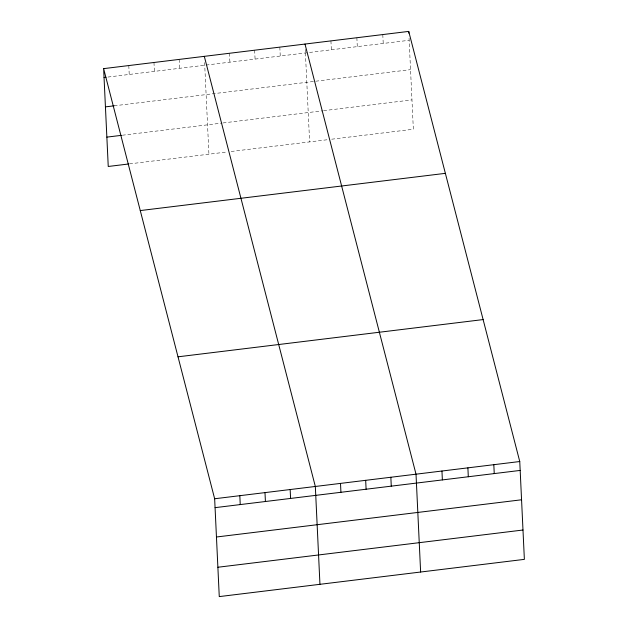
<?xml version="1.0" encoding="UTF-8"?>
<svg xmlns="http://www.w3.org/2000/svg" width="628" height="628" viewBox="0 0 628 628"><rect width="100%" height="100%" fill="white"/><g stroke="black" fill="none" stroke-linecap="round" stroke-linejoin="round"><path stroke-width="0.47" stroke-dasharray="3.14 2.35" d="M107.922 77.056L409.15 40.294M114.147 105.818L410.539 69.645M122.35 135.232L222.069 123.064M223.034 122.947L322.635 110.795M323.593 110.677L411.96 99.891M129.541 163.877L227.32 151.945M231.198 151.474L327.863 139.675M331.702 139.204L413.35 129.242L409.024 37.625M382.797 34.564L383.221 43.458M356.869 37.727L357.285 46.629M330.932 40.891L331.349 49.793M305.247 49.392L305.373 52.061M305.42 52.956L309.612 141.904M279.829 47.131L280.245 56.025M254.654 50.201L255.078 59.095M229.487 53.27L229.903 62.172M204.61 62.572L208.928 154.19M179.145 59.417L179.561 68.311M153.97 62.486L154.394 71.38M128.803 65.555L129.219 74.457"/><path stroke-width="0.94" d="M103.628 68.633L408.734 31.4L519.756 461.525L524.372 559.367L219.266 596.6L214.65 498.758L103.628 68.633L108.244 166.475L128.575 163.994M104.052 77.527L105.983 77.291M105.433 106.878L114.147 105.818M106.862 137.124L121.385 135.35M140.272 210.568L445.37 173.344M178.014 356.814L483.12 319.581M214.65 498.758L519.756 461.525M215.074 507.652L520.172 470.419M216.456 537.003L521.562 499.778M217.885 567.249L522.983 530.016M304.996 44.062L416.019 474.187L420.634 572.03M204.312 56.347L315.334 486.472L319.95 584.315M493.82 464.689L494.244 473.583M467.891 467.852L468.307 476.754M441.955 471.016L442.371 479.918M408.734 31.4L408.82 33.182M390.851 477.256L391.268 486.15M365.677 480.326L366.1 489.22M340.509 483.395L340.925 492.297M290.167 489.542L290.583 498.436M264.992 492.611L265.416 501.513M239.825 495.688L240.241 504.582"/></g></svg>
